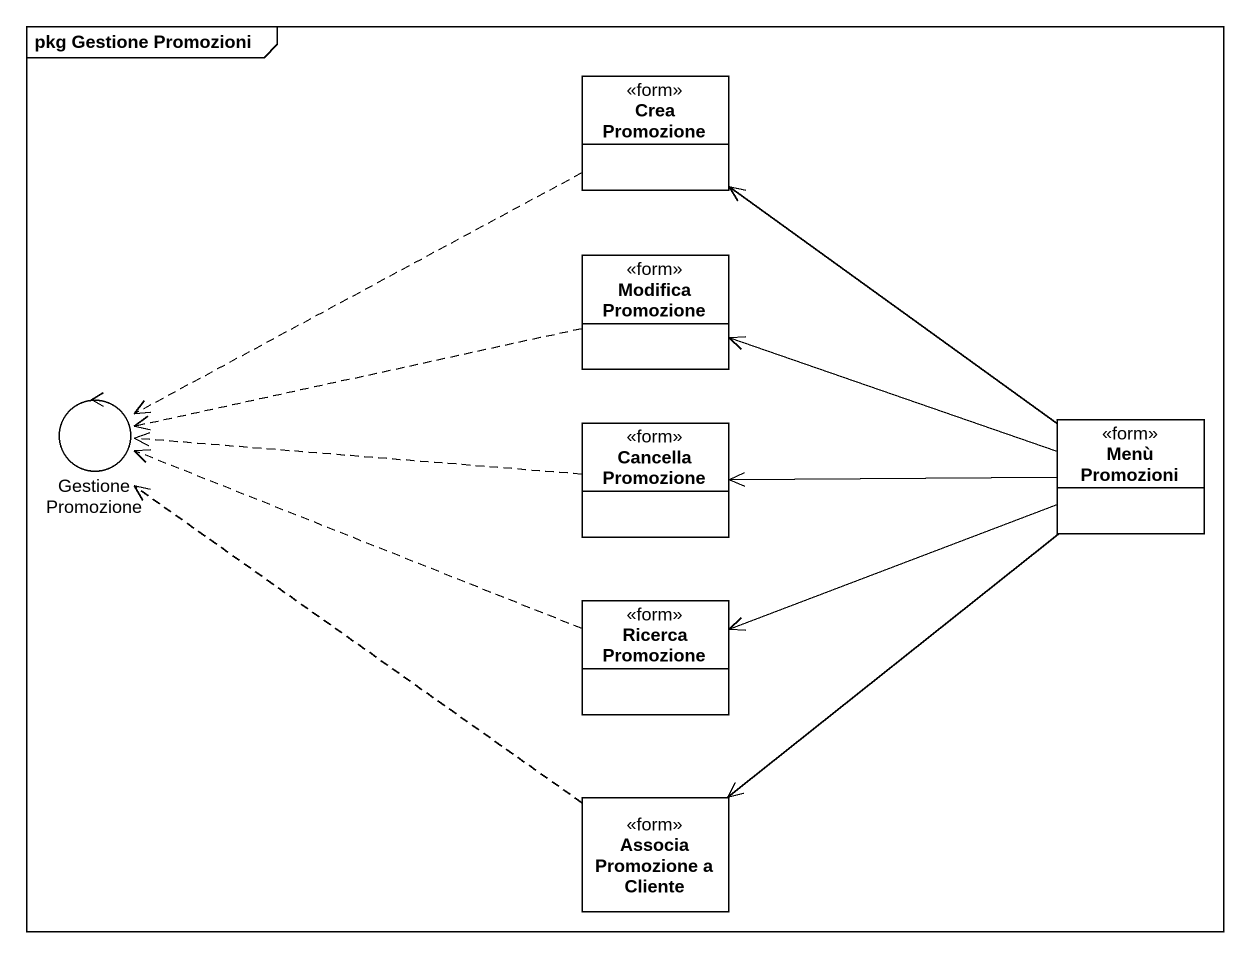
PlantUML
@startuml
mainframe pkg Gestione Promozioni
allowmixing
hide circle
hide empty members
class "Crea Promozione" as Crea_Promozione <<form>>
class "Modifica Promozione" as Modifica_Promozione <<form>>
control "Gestione Promozione" as Gestione_Promozione
class "Cancella Promozione" as Cancella_Promozione <<form>>
class "Menù Promozioni" as Menù_Promozioni <<form>>
class "Ricerca Promozione" as Ricerca_Promozione <<form>>
class "Associa Promozione a Cliente" as Associa_Promozione_a_Cliente <<form>>
Crea_Promozione ..> Gestione_Promozione
Modifica_Promozione .left.> Gestione_Promozione
Cancella_Promozione .left.> Gestione_Promozione
Menù_Promozioni -up-> Crea_Promozione
Menù_Promozioni -left-> Modifica_Promozione
Menù_Promozioni -left-> Cancella_Promozione
Menù_Promozioni -left-> Ricerca_Promozione
Menù_Promozioni --> Associa_Promozione_a_Cliente
Ricerca_Promozione .left.> Gestione_Promozione
Associa_Promozione_a_Cliente .up.> Gestione_Promozione
@enduml
